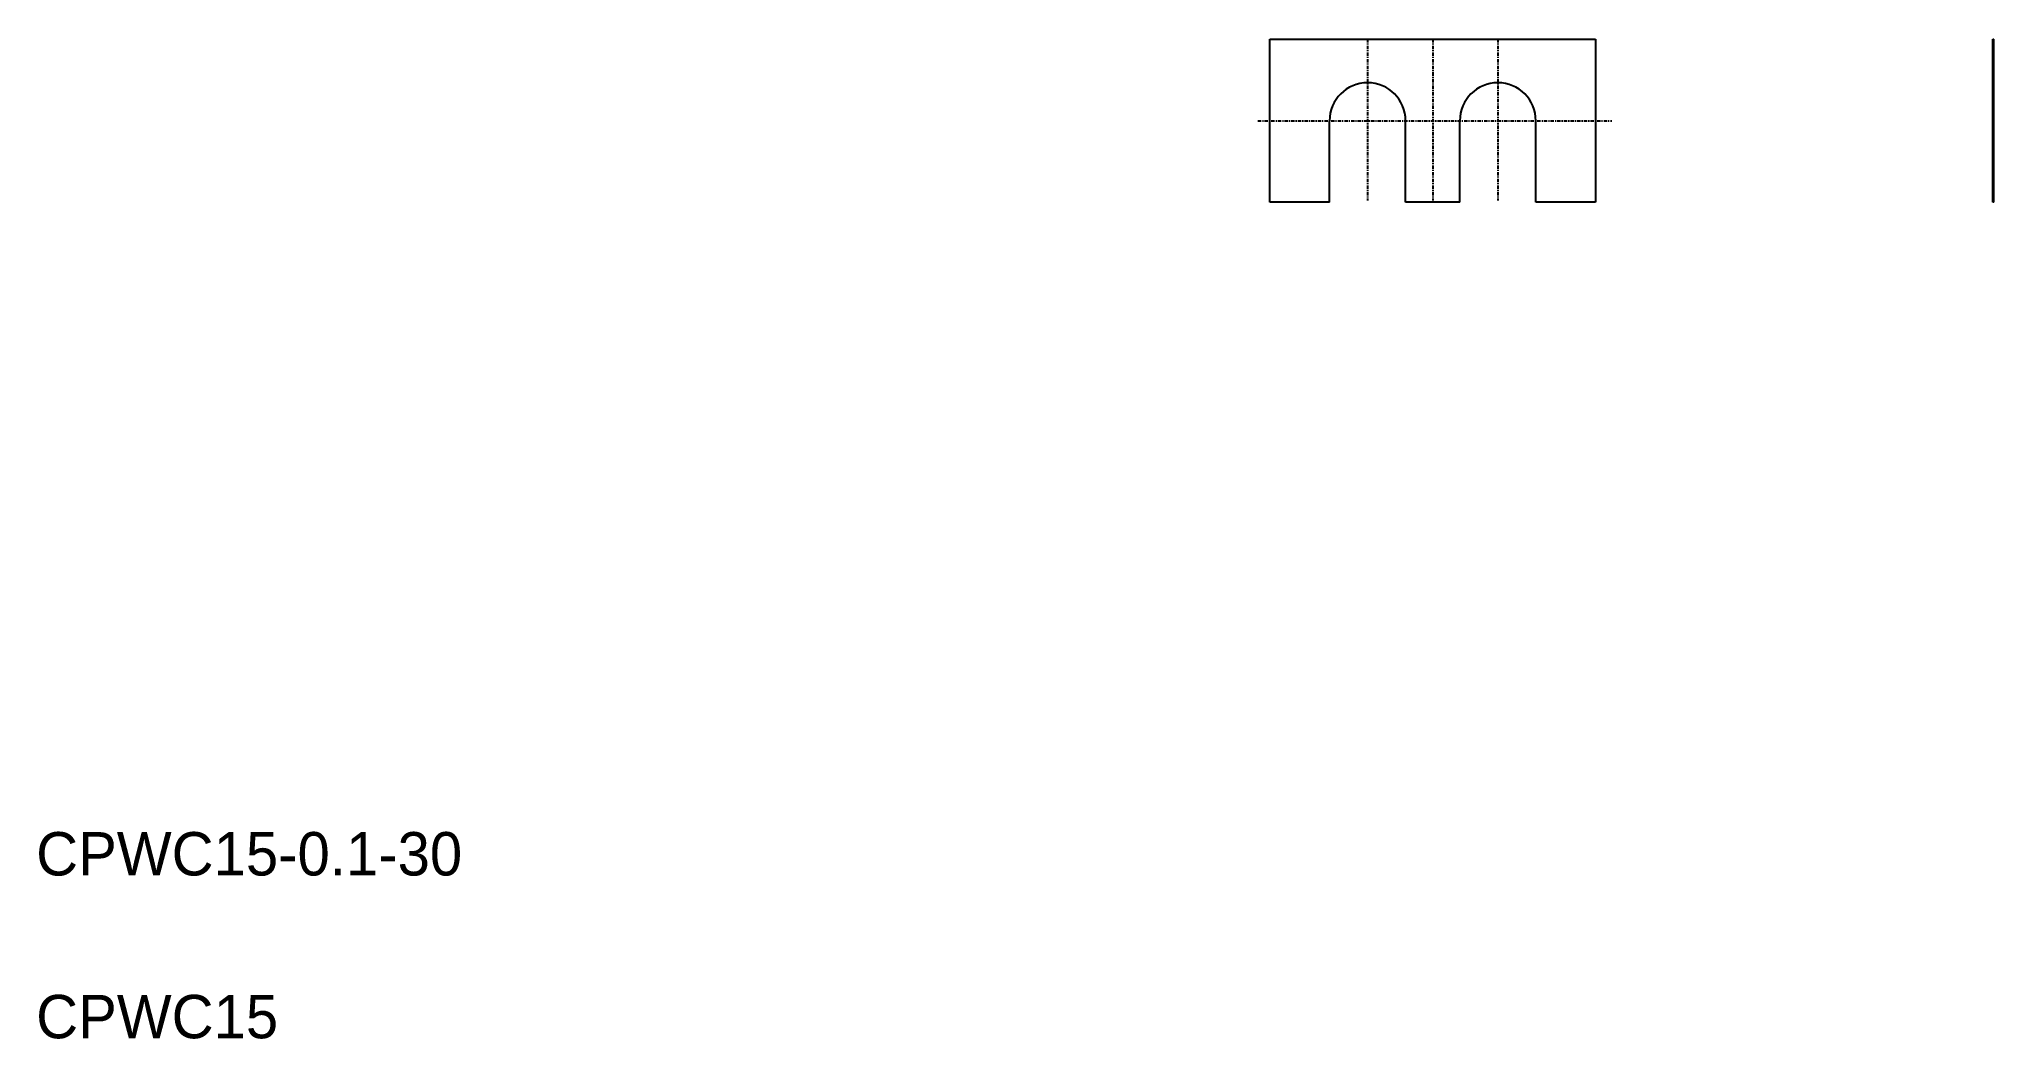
# Model space of a CAD drawing. Extents: x 10 to 190, y 10 to 102.
import ezdxf

# ---------------------------------------------------------------- set-up
doc = ezdxf.new("R2010")
doc.units = 0
doc.header["$LTSCALE"] = 0.25
doc.linetypes.add('CENTER', pattern=[2, 1.25, -0.25, 0.25, -0.25])
doc.layers.get('0').update_dxf_attribs({"linetype": 'CONTINUOUS'})
doc.layers.add('CENTER', color=1, linetype='CENTER')

msp = doc.modelspace()

# ---------------------------------------------------------------- linework, layer by layer
for p, q in [((123.622395, 102.042491), (153.622395, 102.042491)), ((123.622395, 87.042491), (123.622395, 102.042491)), ((153.622395, 102.042491), (153.622395, 87.042491)), ((190.208465, 87.042491), (190.208465, 102.042491)), ((190.208465, 102.042491), (190.308465, 102.042491)), ((190.308465, 87.042491), (190.308465, 102.042491)), ((123.622395, 94.542491), (123.622495, 94.542491)), ((129.122395, 87.042491), (129.122395, 94.542491)), ((136.122395, 87.042491), (136.122395, 94.542491)), ((141.122395, 87.042491), (141.122395, 94.542491)), ((148.122395, 87.042491), (148.122395, 94.542491)), ((123.622395, 90.792491), (123.622395, 90.792591)), ((129.122395, 87.042491), (123.622395, 87.042491)), ((141.122395, 87.042491), (136.122395, 87.042491)), ((153.622395, 87.042491), (148.122395, 87.042491)), ((190.308465, 87.042491), (190.208465, 87.042491))]:
    msp.add_line(p, q)
for centre in [(132.622395, 94.542491), (144.622395, 94.542491)]:
    msp.add_arc(centre, 3.5, 0, 180)
at = {"layer": 'CENTER', "color": 1, "linetype": 'CENTER'}
for p, q in [((132.622395, 102.0628), (132.622395, 87.188216)), ((138.622395, 102.0628), (138.622395, 87.188216)), ((144.622395, 102.0628), (144.622395, 87.188216)), ((122.523528, 94.542491), (155.112766, 94.542491))]:
    msp.add_line(p, q, dxfattribs=at)

# ---------------------------------------------------------------- texts
for s, p in [('CPWC15-0.1-30', (10, 25)), ('CPWC15', (10, 10))]:
    msp.add_text(s, height=4).set_placement(p)

doc.saveas('drawing.dxf')
